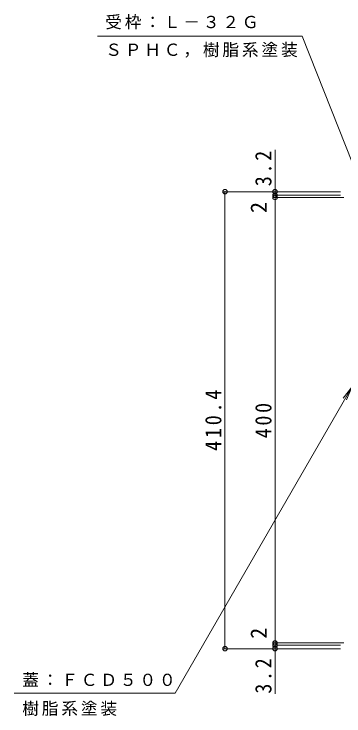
# Model space of a CAD drawing. Units: millimetres at full size, sheet at 1:5. Extents: x -1291 to 1380, y -976 to 962.
# Drawn here: x -248 to 49, y -114 to 516 of the extents above; entities that cross this region are included whole.
import ezdxf
from ezdxf.enums import TextEntityAlignment as Align

# ---------------------------------------------------------------- set-up
doc = ezdxf.new("R2010")
doc.units = ezdxf.units.MM
doc.header["$LTSCALE"] = 5
doc.header["$PDMODE"] = 32
doc.header["$PDSIZE"] = 4
for name, color, linetype, lineweight in [('E-4', 7, 'Continuous', 9), ('E-5', 7, 'Continuous', 9), ('E-E', 7, 'Continuous', 9)]:
    doc.layers.add(name, color=color, linetype=linetype, lineweight=lineweight)
doc.styles.add('ＭＳ ゴシック', font='')
doc.styles.get('ＭＳ ゴシック').set_extended_font_data('MS Gothic')

msp = doc.modelspace()

# ---------------------------------------------------------------- linework, layer by layer
at = {"layer": 'E-4'}
for p, q in [((-13.381, 394.236), (-13.381, 353.577)), ((-59.893, 356.777), (45.596, 356.777)), ((-58.393, -53.623), (-58.393, 356.777)), ((-14.881, 353.577), (45.596, 353.577)), ((-13.381, 353.577), (-13.381, 351.577)), ((-14.881, 351.577), (48.596, 351.577)), ((-13.381, 351.577), (-13.381, -48.423)), ((-14.881, -48.423), (48.596, -48.423)), ((-14.881, -50.423), (45.596, -50.423)), ((-13.381, -48.423), (-13.381, -50.423)), ((-13.381, -50.423), (-13.381, -94.01)), ((-59.893, -53.623), (45.596, -53.623))]:
    msp.add_line(p, q, dxfattribs=at)
for p in [(-58.393, 356.777), (-13.381, 356.777), (-13.381, 353.577), (-13.381, 351.577), (-13.381, -48.423), (-13.381, -50.423), (-58.393, -53.623), (-13.381, -53.623)]:
    msp.add_point(p, dxfattribs=at)
at = {"layer": 'E-5'}
msp.add_line((55.596, 181.273), (47.986, 171.356), dxfattribs=at)
msp.add_lwpolyline([(-103.111, -93.615), (55.596, 181.273), (50.812, 169.725)], dxfattribs=at)
at = {"layer": 'E-E'}
for p, q in [((-173.089, 496.585), (10.958, 496.585)), ((66.247, 356.778), (10.958, 496.585)), ((-248.028, -93.615), (-103.111, -93.615))]:
    msp.add_line(p, q, dxfattribs=at)

# ---------------------------------------------------------------- texts
at = {"layer": 'E-4', "color": 2, "style": 'ＭＳ ゴシック'}
for p in [(-16.381, 337.599), (-16.381, -44.793)]:
    msp.add_text('2', height=14.66, rotation=90, dxfattribs=at).set_placement(p, align=Align.BOTTOM_LEFT)
at = {"layer": 'E-4', "color": 2, "char_height": 14.66, "attachment_point": 7, "rotation": 90, "style": 'ＭＳ ゴシック'}
for s, insert in [('\\T1.27;\\W0.9;3.2', (-16.381, 361.736)), ('\\T1.28;\\W0.9;410.4', (-61.393, 124.077)), ('\\T1.27;\\W0.9;400', (-16.381, 135.327)), ('\\T1.27;\\W0.9;3.2', (-16.381, -94.01))]:
    msp.add_mtext(s, dxfattribs=dict(at, insert=insert))
at = {"layer": 'E-E', "char_height": 11, "attachment_point": 7, "style": 'ＭＳ ゴシック'}
for s, insert in [('\\T1.17;受枠：Ｌ－３２Ｇ', (-166.016, 502.466)), ('\\T1.17;ＳＰＨＣ，樹脂系塗装', (-166.016, 477.172)), ('\\T1.17;蓋：ＦＣＤ５００', (-240.611, -87.741)), ('\\T1.17;樹脂系塗装', (-240.611, -114.022))]:
    msp.add_mtext(s, dxfattribs=dict(at, insert=insert))

doc.saveas('drawing.dxf')
